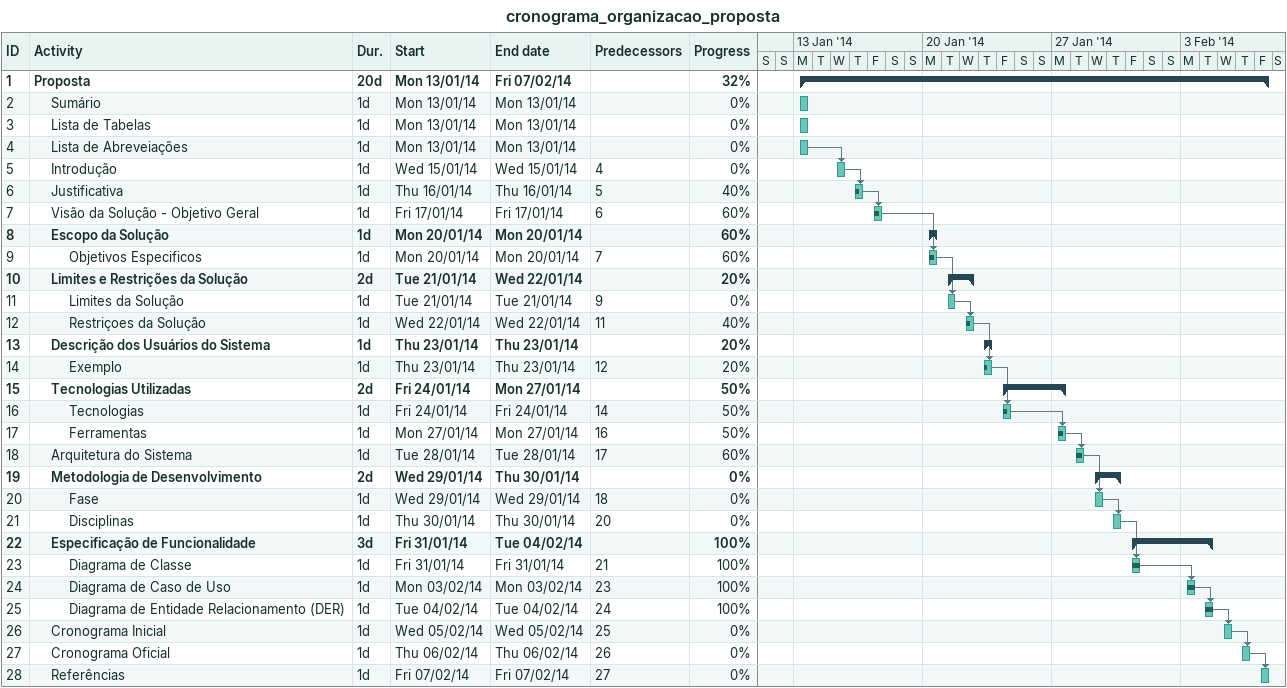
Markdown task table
cronograma_organizacao_proposta

| ID | Level | Task | Duration | Start | Finish | Predecessors | % complete |
|---|---|---|---|---|---|---|---|
| 1 | 1 | **Proposta** | 20d | 2014-01-13 | 2014-02-07 |  | 32 |
| 2 | 2 | Sumário | 1d | 2014-01-13 | 2014-01-13 |  | 0 |
| 3 | 2 | Lista de Tabelas | 1d | 2014-01-13 | 2014-01-13 |  | 0 |
| 4 | 2 | Lista de Abreveiações | 1d | 2014-01-13 | 2014-01-13 |  | 0 |
| 5 | 2 | Introdução | 1d | 2014-01-15 | 2014-01-15 | 4 | 0 |
| 6 | 2 | Justificativa | 1d | 2014-01-16 | 2014-01-16 | 5 | 40 |
| 7 | 2 | Visão da Solução - Objetivo Geral | 1d | 2014-01-17 | 2014-01-17 | 6 | 60 |
| 8 | 2 | **Escopo da Solução** | 1d | 2014-01-20 | 2014-01-20 |  | 60 |
| 9 | 3 | Objetivos Especificos | 1d | 2014-01-20 | 2014-01-20 | 7 | 60 |
| 10 | 2 | **Limites e Restrições da Solução** | 2d | 2014-01-21 | 2014-01-22 |  | 20 |
| 11 | 3 | Limites da Solução | 1d | 2014-01-21 | 2014-01-21 | 9 | 0 |
| 12 | 3 | Restriçoes da Solução | 1d | 2014-01-22 | 2014-01-22 | 11 | 40 |
| 13 | 2 | **Descrição dos Usuários do Sistema** | 1d | 2014-01-23 | 2014-01-23 |  | 20 |
| 14 | 3 | Exemplo | 1d | 2014-01-23 | 2014-01-23 | 12 | 20 |
| 15 | 2 | **Tecnologias Utilizadas** | 2d | 2014-01-24 | 2014-01-27 |  | 50 |
| 16 | 3 | Tecnologias | 1d | 2014-01-24 | 2014-01-24 | 14 | 50 |
| 17 | 3 | Ferramentas | 1d | 2014-01-27 | 2014-01-27 | 16 | 50 |
| 18 | 2 | Arquitetura do Sistema | 1d | 2014-01-28 | 2014-01-28 | 17 | 60 |
| 19 | 2 | **Metodologia de Desenvolvimento** | 2d | 2014-01-29 | 2014-01-30 |  | 0 |
| 20 | 3 | Fase | 1d | 2014-01-29 | 2014-01-29 | 18 | 0 |
| 21 | 3 | Disciplinas | 1d | 2014-01-30 | 2014-01-30 | 20 | 0 |
| 22 | 2 | **Especificação de Funcionalidade** | 3d | 2014-01-31 | 2014-02-04 |  | 100 |
| 23 | 3 | Diagrama de Classe | 1d | 2014-01-31 | 2014-01-31 | 21 | 100 |
| 24 | 3 | Diagrama de Caso de Uso | 1d | 2014-02-03 | 2014-02-03 | 23 | 100 |
| 25 | 3 | Diagrama de Entidade Relacionamento (DER) | 1d | 2014-02-04 | 2014-02-04 | 24 | 100 |
| 26 | 2 | Cronograma Inicial | 1d | 2014-02-05 | 2014-02-05 | 25 | 0 |
| 27 | 2 | Cronograma Oficial | 1d | 2014-02-06 | 2014-02-06 | 26 | 0 |
| 28 | 2 | Referências | 1d | 2014-02-07 | 2014-02-07 | 27 | 0 |
